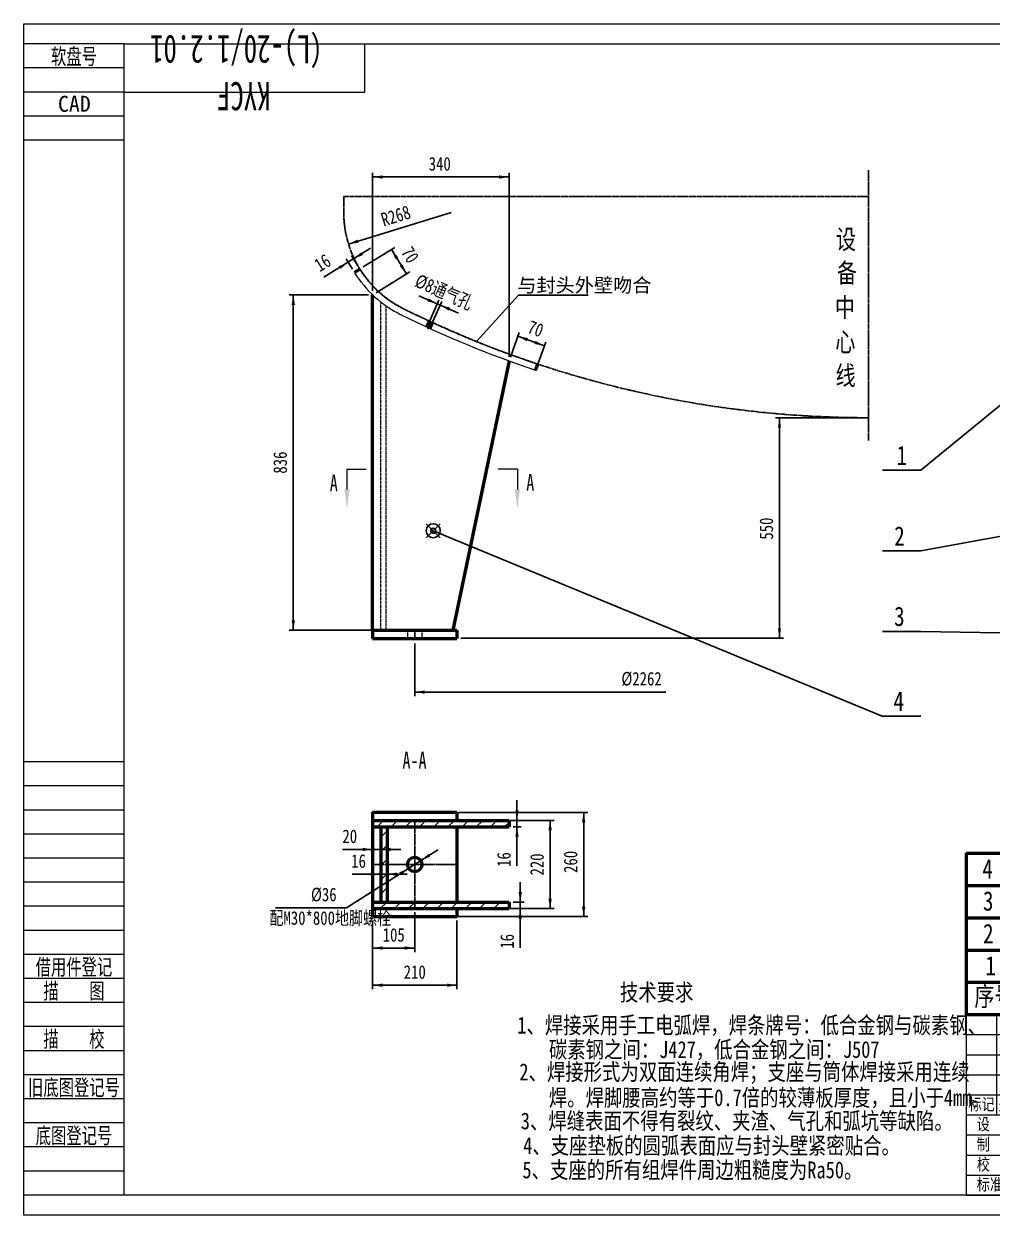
# Model space of a CAD drawing. Header units: millimetres. Extents: x 1505 to 130937, y -44938 to 37032.
# Drawn here: x 5898 to 8313, y -27388 to -24418 of the extents above; entities that cross this region are included whole.
import ezdxf

# ---------------------------------------------------------------- set-up
doc = ezdxf.new("R2010")
doc.units = ezdxf.units.MM
for name, pattern in [('ACAD_ISO02W100_1_1', [12, 1, -1, 1, -1, 1, -1, 1, -1, 1, -1, 1, -1]), ('ACISOTGB', [16, 11, -1, 1, -1, 1, -1]), ('AM_ISO08W050', [16, 13, -1, 1, -1]), ('AM_ISO08W050x2', [16, 13, -1, 1, -1])]:
    doc.linetypes.add(name, pattern=pattern)
for name, color, linetype, lineweight in [('4虚线层', 6, 'ACAD_ISO02W100_1_1', 18), ('6', 2, 'Continuous', 18), ('AM_0', 7, 'Continuous', 50), ('AM_1', 3, 'ACISOTGB', 25), ('AM_12', 7, 'Continuous', 50), ('AM_5', 3, 'Continuous', 25), ('AM_6', 2, 'Continuous', 15), ('AM_7', 4, 'AM_ISO08W050', 25), ('AM_8', 1, 'Continuous', 25), ('AM_PAREF', 4, 'Continuous', 25), ('CDRAFT0', 7, 'Continuous', 18), ('RAHM2', 1, 'Continuous', 18), ('RAHM3', 2, 'Continuous', 18), ('RAHM5', 7, 'Continuous', 18), ('TILE1', 5, 'Continuous', 18), ('图层2', 2, 'Continuous', 18)]:
    doc.layers.add(name, color=color, linetype=linetype, lineweight=lineweight)
doc.styles.add('ACANSTS', font='')
doc.styles.add('HZ', font='', dxfattribs={"width": 0.7})
doc.styles.add('PC_TEXTSTYLE', font='', dxfattribs={"width": 0.8})
doc.styles.get("Standard").update_dxf_attribs({"font": 'txt', "width": 0.8})
doc.styles.add('UserTxtStyle109', font='', dxfattribs={"width": 0.412451})
doc.styles.add('UserTxtStyle149', font='', dxfattribs={"width": 0.419863})
doc.styles.add('UserTxtStyle150', font='', dxfattribs={"width": 0.920882})
doc.styles.add('UserTxtStyle152', font='', dxfattribs={"width": 0.992604})
doc.styles.add('UserTxtStyle153', font='', dxfattribs={"width": 0.957936})
doc.styles.add('UserTxtStyle2', font='', dxfattribs={"width": 0.65})
doc.styles.add('UserTxtStyle35', font='', dxfattribs={"width": 0.780367})
doc.styles.add('UserTxtStyle41', font='', dxfattribs={"width": 0.580288})
doc.styles.add('UserTxtStyle48', font='', dxfattribs={"width": 0.630578})
doc.styles.add('UserTxtStyle61', font='', dxfattribs={"width": 0.58555})
doc.styles.add('UserTxtStyle66', font='', dxfattribs={"width": 0.410691})
doc.styles.add('UserTxtStyle74', font='', dxfattribs={"width": 0.560457})
doc.styles.get('ACANSTS').set_extended_font_data('宋体')
doc.styles.get('HZ').set_extended_font_data('宋体')
doc.styles.get('PC_TEXTSTYLE').set_extended_font_data('宋体')
doc.styles.get('UserTxtStyle109').set_extended_font_data('宋体')
doc.styles.get('UserTxtStyle149').set_extended_font_data('宋体')
doc.styles.get('UserTxtStyle150').set_extended_font_data('宋体')
doc.styles.get('UserTxtStyle152').set_extended_font_data('宋体')
doc.styles.get('UserTxtStyle153').set_extended_font_data('宋体')
doc.styles.get('UserTxtStyle2').set_extended_font_data('宋体')
doc.styles.get('UserTxtStyle35').set_extended_font_data('宋体')
doc.styles.get('UserTxtStyle41').set_extended_font_data('宋体')
doc.styles.get('UserTxtStyle48').set_extended_font_data('宋体')
doc.styles.get('UserTxtStyle61').set_extended_font_data('宋体')
doc.styles.get('UserTxtStyle66').set_extended_font_data('宋体')
doc.styles.get('UserTxtStyle74').set_extended_font_data('宋体')
doc.dimstyles.new('AM_GB$0', dxfattribs={"dimtxt": 3.371484, "dimasz": 2.5, "dimexe": 1, "dimexo": 1, "dimgap": 2.088633, "dimtad": 1, "dimdsep": 46, "dimtxsty": 'Standard', "dimblk": 'NONE', "dimcen": 0, "dimdle": 5, "dimclrd": 256, "dimclre": 256, "dimclrt": 2, "dimadec": 0, "dimazin": 2, "dimtfac": 0.707107, "dimtdec": 3, "dimtmove": 2, "dimatfit": 3, "dimfxl": 1, "dimfrac": 2, "dimtolj": 1, "dimlwd": 18, "dimarcsym": 0})
doc.dimstyles.new('AM_GB$3', dxfattribs={"dimtxt": 3.371484, "dimasz": 2.5, "dimexe": 1, "dimexo": 1, "dimgap": 2.088633, "dimtad": 1, "dimdsep": 46, "dimtxsty": 'Standard', "dimblk": 'NONE', "dimcen": 0, "dimdle": 5, "dimclrd": 256, "dimclre": 256, "dimclrt": 2, "dimadec": 0, "dimazin": 2, "dimtfac": 0.707107, "dimtdec": 3, "dimtmove": 2, "dimatfit": 0, "dimfxl": 1, "dimfrac": 2, "dimtolj": 1, "dimlwd": 18, "dimarcsym": 0})
doc.dimstyles.new('AM_GB$4', dxfattribs={"dimtxt": 3.371484, "dimasz": 2.5, "dimexe": 1, "dimexo": 1, "dimgap": 2.088633, "dimtad": 1, "dimdsep": 46, "dimtxsty": 'Standard', "dimblk": 'NONE', "dimcen": 0, "dimdle": 5, "dimclrd": 256, "dimclre": 256, "dimclrt": 2, "dimadec": 0, "dimazin": 2, "dimtfac": 0.707107, "dimtdec": 3, "dimtofl": 0, "dimtmove": 2, "dimatfit": 0, "dimfxl": 1, "dimfrac": 2, "dimtolj": 1, "dimlwd": 18, "dimarcsym": 0})

# ---------------------------------------------------------------- blocks, each defined once
blk = doc.blocks.new('*X890')
at = {"layer": 'AM_5'}
for points in [[(6570.2, -25093.6), (6574.4, -25118.6), (6566.1, -25118.6)], [(6570.2, -25929.9), (6574.4, -25904.9), (6566.1, -25904.9)]]:
    blk.add_hatch(color=256, dxfattribs=at).paths.add_polyline_path(points, flags=0)
for p, q in [((6758.1, -25093.6), (6560.2, -25093.6)), ((6570.2, -25093.6), (6570.2, -25929.9)), ((6778.1, -25929.9), (6560.2, -25929.9))]:
    blk.add_line(p, q, dxfattribs=at)
at = {"layer": 'AM_5', "color": 2, "insert": (6537.7, -25511.8), "char_height": 33.71, "width": 73.5, "attachment_point": 5, "rotation": 90, "line_spacing_factor": 1.37}
blk.add_mtext('836', dxfattribs=at)
blk = doc.blocks.new('_NONE')
blk = doc.blocks.new('*X891')
at = {"layer": 'AM_5'}
for points in [[(7782.4, -25399.9), (7786.6, -25424.9), (7778.3, -25424.9)], [(7782.4, -25949.9), (7786.6, -25924.9), (7778.3, -25924.9)]]:
    blk.add_hatch(color=256, dxfattribs=at).paths.add_polyline_path(points, flags=0)
for p, q in [((7994.1, -25399.9), (7772.4, -25399.9)), ((7782.4, -25399.9), (7782.4, -25949.9)), ((6988.1, -25949.9), (7792.4, -25949.9))]:
    blk.add_line(p, q, dxfattribs=at)
at = {"layer": 'AM_5', "color": 2, "insert": (7749.9, -25676.4), "char_height": 33.71, "width": 75, "attachment_point": 5, "rotation": 90, "line_spacing_factor": 1.37}
blk.add_mtext('550', dxfattribs=at)
blk = doc.blocks.new('*X892')
at = {"layer": 'CDRAFT0'}
for p, q in [((850, 2800), (850, 2920)), ((250, 2800), (850, 2800)), ((250, 50), (0, 50))]:
    blk.add_line(p, q, dxfattribs=at)
blk.add_lwpolyline([(250, 50), (250, 2920), (4150, 2920), (4150, 50), (250, 50)], dxfattribs=at)
at = {"layer": 'RAHM2'}
for p, q in [((250, 2860), (0, 2860)), ((250, 2740), (0, 2740)), ((250, 1130), (0, 1130)), ((250, 1010), (0, 1010)), ((250, 890), (0, 890)), ((250, 770), (0, 770)), ((250, 650), (0, 650)), ((250, 530), (0, 530)), ((250, 410), (0, 410)), ((250, 290), (0, 290)), ((250, 170), (0, 170)), ((250, 110), (0, 110))]:
    blk.add_line(p, q, dxfattribs=at)
at = {"layer": 'RAHM3'}
for p, q in [((250, 2920), (0, 2920)), ((250, 2800), (0, 2800)), ((250, 2680), (0, 2680)), ((250, 1070), (0, 1070)), ((250, 950), (0, 950)), ((250, 830), (0, 830)), ((250, 710), (0, 710)), ((250, 590), (0, 590)), ((250, 470), (0, 470)), ((250, 350), (0, 350)), ((250, 230), (0, 230))]:
    blk.add_line(p, q, dxfattribs=at)
at = {"layer": 'TILE1'}
blk.add_line((0, 0), (0, 2970), dxfattribs=at)
blk.add_lwpolyline([(0, 2970), (4200, 2970), (4200, 0), (0, 0)], dxfattribs=at)
at = {"layer": '6', "color": 1, "insert": (4006.8, 38.2), "char_height": 24.08, "width": 244.648, "attachment_point": 1, "line_spacing_factor": 1.37}
blk.add_mtext('设计图幅：A3', dxfattribs=at)
at = {"layer": 'RAHM2', "char_height": 40, "attachment_point": 8}
for s, insert, width, style in [('软盘号', (125, 2864.4), 172.433, 'HZ'), ('CAD', (126, 2750), 122.333, 'ACANSTS'), ('借用件登记', (125, 594), 293.533, 'HZ'), ('描    图', (125, 534.7), 231, 'HZ'), ('描    校', (125, 414.4), 233.8, 'HZ'), ('旧底图登记号', (125, 293.8), 345.567, 'HZ'), ('底图登记号', (125, 173.8), 292.833, 'HZ')]:
    blk.add_mtext(s, dxfattribs=dict(at, insert=insert, width=width, style=style))
at = {"layer": 'RAHM5', "insert": (548.4, 2857.3), "char_height": 70, "width": 133, "attachment_point": 5, "rotation": 180, "style": 'HZ'}
blk.add_mtext('KYCF（L)-20/1.2.01', dxfattribs=at)
blk = doc.blocks.new('*X893')
at = {"layer": 'CDRAFT0'}
for p, q in [((-1800, 0), (-1800, 450)), ((-1800, 450), (0, 450)), ((-1723.9, 200), (-1723.9, 450)), ((-1650, 0), (-1650, 450)), ((-1450, 200), (-1450, 450)), ((-1300, 200), (-1300, 450)), ((-1200, 0), (-1200, 450)), ((-600, 450), (-600, 0)), ((0, 450), (0, 0)), ((-597.2, 310), (0, 310)), ((-300, 130.8), (-300, 310)), ((-200, 180), (-200, 310)), ((-100, 180.3), (-100, 310)), ((-599.7, 260), (0, 260)), ((-1800, 200), (-1200, 200)), ((-1500, 0), (-1500, 200)), ((-1350, 0.2), (-1350, 200)), ((-1200, 180), (0, 180)), ((-600, 130), (0, 130)), ((-1800, 0), (0, 0))]:
    blk.add_line(p, q, dxfattribs=at)
at = {"layer": 'RAHM2'}
for p, q in [((-1800, 400), (-1200, 400)), ((-1800, 350), (-1200, 350)), ((-1800, 300), (-1200, 300)), ((-1800, 250), (-1200, 250)), ((-522.2, 180.3), (-522.2, 260)), ((-447.2, 180.3), (-447.2, 260)), ((-372.2, 180.3), (-372.2, 260)), ((-1800, 150), (-1200, 150)), ((-1800, 100), (-1200, 100)), ((-1800, 50), (-1200, 50))]:
    blk.add_line(p, q, dxfattribs=at)
for s, insert, char_height, width, attachment_point, style in [('图  纸  标  记', (-450, 285), 30, 349, 5, 'PC_TEXTSTYLE'), ('数 量', (-281.1, 264.2), 30, 123.6, 7, 'PC_TEXTSTYLE'), ('重 量', (-150, 285), 30, 123.8, 5, 'PC_TEXTSTYLE'), ('比 例', (-50, 285), 30, 116.2, 5, 'PC_TEXTSTYLE'), ('标记', (-1761.9, 225), 30, 97.8, 5, 'PC_TEXTSTYLE'), ('处数', (-1686.9, 225), 30, 97.2, 5, 'PC_TEXTSTYLE'), (' 更改文件号', (-1550, 225), 30, 278.4, 5, 'PC_TEXTSTYLE'), ('签  字', (-1375, 225), 30, 149.2, 5, 'PC_TEXTSTYLE'), ('日期', (-1250, 225), 30, 88.2, 5, 'PC_TEXTSTYLE'), ('3', (-250.6, 220), 40, 24.267, 5, 'UserTxtStyle2'), ('106', (-150, 220), 40, 80.167, 5, 'UserTxtStyle2'), ('设  计', (-1725, 175), 30, 148.6, 5, 'PC_TEXTSTYLE'), ('工  艺', (-1425, 175), 30, 147.8, 5, 'PC_TEXTSTYLE'), ('共         张', (-450, 155), 30, 328.8, 5, 'PC_TEXTSTYLE'), ('第         张', (-150, 155), 30, 328.6, 5, 'PC_TEXTSTYLE'), ('制  图', (-1725, 125), 30, 147, 5, 'PC_TEXTSTYLE'), ('审  核', (-1425, 125), 30, 147, 5, 'PC_TEXTSTYLE'), ('校  核', (-1725, 75), 30, 148.4, 5, 'PC_TEXTSTYLE'), ('批  准', (-1425, 75), 30, 149.4, 5, 'PC_TEXTSTYLE'), ('标准化', (-1725, 25), 30, 149.2, 5, 'PC_TEXTSTYLE'), ('日  期', (-1420.2, 24.2), 30, 139.4, 5, 'PC_TEXTSTYLE')]:
    blk.add_mtext(s, dxfattribs=dict(at, insert=insert, char_height=char_height, width=width, attachment_point=attachment_point, style=style))
at = {"layer": 'RAHM2', "color": 2, "insert": (-50, 220), "char_height": 10, "width": 33.267, "attachment_point": 5, "style": 'PC_TEXTSTYLE'}
blk.add_mtext('1:10', dxfattribs=at)
at = {"layer": 'RAHM5', "char_height": 70, "attachment_point": 5, "style": 'HZ'}
for s, insert, width in [('WKYCF（L)-20/1.2.01', (-296, 377.5), 982.45), ('支座', (-901.3, 315.2), 204.167), ('组件', (-896.6, 90.6), 204.575)]:
    blk.add_mtext(s, dxfattribs=dict(at, insert=insert, width=width))
blk = doc.blocks.new('*X894')
at = {"layer": 'AM_5'}
for points in [[(6720.6, -25004), (6744.1, -24994.4), (6739.7, -24987.3)], [(6707, -25012.4), (6688, -25029.1), (6683.6, -25022.1)]]:
    blk.add_hatch(color=256, dxfattribs=at).paths.add_polyline_path(points, flags=0)
for p, q in [((6763.1, -24977.6), (6646.6, -25049.9)), ((6717.5, -25029.3), (6701.7, -25003.9)), ((6731.1, -25020.9), (6715.3, -24995.5))]:
    blk.add_line(p, q, dxfattribs=at)
at = {"layer": 'AM_5', "color": 2, "insert": (6643.1, -25013.8), "char_height": 33.71, "width": 64.919, "attachment_point": 5, "rotation": 31.8061, "line_spacing_factor": 1.37}
blk.add_mtext('16', dxfattribs=at)
blk = doc.blocks.new('*X895')
at = {"layer": 'AM_5'}
for points in [[(6768.1, -26476.2), (6743.1, -26480.4), (6743.1, -26472)], [(6788.1, -26476.2), (6813.1, -26480.4), (6813.1, -26472)]]:
    blk.add_hatch(color=256, dxfattribs=at).paths.add_polyline_path(points, flags=0)
for p, q in [((6838.1, -26476.2), (6693, -26476.2)), ((6768.1, -26503.7), (6768.1, -26466.2)), ((6788.1, -26503.7), (6788.1, -26466.2))]:
    blk.add_line(p, q, dxfattribs=at)
at = {"layer": 'AM_5', "color": 2, "insert": (6711, -26443.7), "char_height": 33.71, "width": 70, "attachment_point": 5, "line_spacing_factor": 1.37}
blk.add_mtext('20', dxfattribs=at)
blk = doc.blocks.new('*X896')
at = {"layer": 'AM_5'}
for points in [[(7128, -26403.7), (7132.2, -26378.7), (7123.8, -26378.7)], [(7128, -26419.7), (7132.2, -26444.7), (7123.8, -26444.7)]]:
    blk.add_hatch(color=256, dxfattribs=at).paths.add_polyline_path(points, flags=0)
for p, q in [((7128, -26353.7), (7128, -26517.3)), ((7111.4, -26403.7), (7138, -26403.7)), ((7118.1, -26419.7), (7138, -26419.7))]:
    blk.add_line(p, q, dxfattribs=at)
at = {"layer": 'AM_5', "color": 2, "insert": (7095.5, -26501.3), "char_height": 33.71, "width": 40.5, "attachment_point": 5, "rotation": 90, "line_spacing_factor": 1.37}
blk.add_mtext('16', dxfattribs=at)
blk = doc.blocks.new('*X897')
at = {"layer": 'AM_5'}
for points in [[(6768.1, -26721.9), (6793.1, -26726.1), (6793.1, -26717.8)], [(6873.1, -26721.9), (6848.1, -26726.1), (6848.1, -26717.8)]]:
    blk.add_hatch(color=256, dxfattribs=at).paths.add_polyline_path(points, flags=0)
for p, q in [((6873.1, -26632.5), (6873.1, -26731.9)), ((6768.1, -26653.7), (6768.1, -26731.9)), ((6873.1, -26721.9), (6768.1, -26721.9))]:
    blk.add_line(p, q, dxfattribs=at)
at = {"layer": 'AM_5', "color": 2, "insert": (6820.6, -26689.4), "char_height": 33.71, "width": 69, "attachment_point": 5, "line_spacing_factor": 1.37}
blk.add_mtext('105', dxfattribs=at)
blk = doc.blocks.new('*X898')
at = {"layer": 'AM_5'}
for points in [[(6888.3, -26504), (6907.2, -26487.1), (6911.6, -26494.1)], [(6857.9, -26523.3), (6834.6, -26533.2), (6839, -26540.2)]]:
    blk.add_hatch(color=256, dxfattribs=at).paths.add_polyline_path(points, flags=0)
for q in [(6930.5, -26477.2), (6617.8, -26621.8)]:
    blk.add_line((6702.8, -26621.8), q, dxfattribs=at)
at = {"layer": 'AM_5', "color": 2, "insert": (6646.3, -26589.3), "char_height": 33.71, "width": 78, "attachment_point": 5, "line_spacing_factor": 1.37}
blk.add_mtext('%%C36', dxfattribs=at)
blk = doc.blocks.new('*X899')
at = {"layer": 'AM_5'}
for points in [[(7210.6, -26403.7), (7214.8, -26428.7), (7206.4, -26428.7)], [(7210.6, -26623.7), (7214.8, -26598.7), (7206.4, -26598.7)]]:
    blk.add_hatch(color=256, dxfattribs=at).paths.add_polyline_path(points, flags=0)
for p, q in [((7111.4, -26403.7), (7220.6, -26403.7)), ((7210.6, -26403.7), (7210.6, -26623.7)), ((7111.4, -26623.7), (7220.6, -26623.7))]:
    blk.add_line(p, q, dxfattribs=at)
at = {"layer": 'AM_5', "color": 2, "insert": (7178.1, -26513.7), "char_height": 33.71, "width": 100, "attachment_point": 5, "rotation": 90, "line_spacing_factor": 1.37}
blk.add_mtext('220', dxfattribs=at)
blk = doc.blocks.new('*X900')
at = {"layer": 'AM_5'}
for points in [[(7294.3, -26383.7), (7298.4, -26408.7), (7290.1, -26408.7)], [(7294.3, -26643.7), (7298.4, -26618.7), (7290.1, -26618.7)]]:
    blk.add_hatch(color=256, dxfattribs=at).paths.add_polyline_path(points, flags=0)
for p, q in [((6983.1, -26383.7), (7304.3, -26383.7)), ((7294.3, -26383.7), (7294.3, -26643.7)), ((6978.1, -26643.7), (7304.3, -26643.7))]:
    blk.add_line(p, q, dxfattribs=at)
at = {"layer": 'AM_5', "color": 2, "insert": (7261.8, -26507.2), "char_height": 33.71, "width": 75, "attachment_point": 5, "rotation": 90, "line_spacing_factor": 1.37}
blk.add_mtext('260', dxfattribs=at)
blk = doc.blocks.new('*X901')
at = {"layer": 'AM_5'}
for points in [[(6768.1, -26814.6), (6793.1, -26810.4), (6793.1, -26818.8)], [(6978.1, -26814.6), (6953.1, -26810.4), (6953.1, -26818.8)]]:
    blk.add_hatch(color=256, dxfattribs=at).paths.add_polyline_path(points, flags=0)
for p, q in [((6768.1, -26653.7), (6768.1, -26824.6)), ((6978.1, -26653.7), (6978.1, -26824.6)), ((6768.1, -26814.6), (6978.1, -26814.6))]:
    blk.add_line(p, q, dxfattribs=at)
at = {"layer": 'AM_5', "color": 2, "insert": (6873.1, -26782.1), "char_height": 33.71, "width": 69, "attachment_point": 5, "line_spacing_factor": 1.37}
blk.add_mtext('210', dxfattribs=at)
blk = doc.blocks.new('*X902')
at = {"layer": 'AM_8'}
for p, q in [((6779, -26419.7), (6795, -26403.7)), ((6814.4, -26419.7), (6830.4, -26403.7)), ((6849.7, -26419.7), (6865.7, -26403.7)), ((6885.1, -26419.7), (6901.1, -26403.7)), ((6920.4, -26419.7), (6936.4, -26403.7)), ((6955.8, -26419.7), (6971.8, -26403.7)), ((6991.1, -26419.7), (7007.1, -26403.7)), ((7026.5, -26419.7), (7042.5, -26403.7)), ((7061.8, -26419.7), (7077.8, -26403.7)), ((7097.2, -26419.7), (7108.1, -26408.8))]:
    blk.add_line(p, q, dxfattribs=at)
blk = doc.blocks.new('*X903')
at = {"layer": 'AM_8'}
for p, q in [((6787.1, -26623.7), (6803.1, -26607.7)), ((6822.5, -26623.7), (6838.5, -26607.7)), ((6857.8, -26623.7), (6873.8, -26607.7)), ((6893.2, -26623.7), (6909.2, -26607.7)), ((6928.6, -26623.7), (6944.6, -26607.7)), ((6963.9, -26623.7), (6979.9, -26607.7)), ((6999.3, -26623.7), (7015.3, -26607.7)), ((7034.6, -26623.7), (7050.6, -26607.7)), ((7070, -26623.7), (7086, -26607.7)), ((7105.3, -26623.7), (7108.1, -26620.9))]:
    blk.add_line(p, q, dxfattribs=at)
blk = doc.blocks.new('*X904')
at = {"layer": 'AM_8'}
for p, q in [((6788.1, -26445.9), (6804.1, -26429.9)), ((6788.1, -26481.3), (6804.1, -26465.3)), ((6788.1, -26516.6), (6804.1, -26500.6)), ((6788.1, -26552), (6804.1, -26536)), ((6788.1, -26587.3), (6804.1, -26571.3)), ((6803.1, -26607.7), (6804.1, -26606.7))]:
    blk.add_line(p, q, dxfattribs=at)
blk = doc.blocks.new('*X905')
at = {"layer": 'AM_5'}
blk.add_hatch(color=256, dxfattribs=at).paths.add_polyline_path([(6708, -24967), (6730.6, -24955.7), (6733.1, -24963.6)], flags=0)
blk.add_line((6708, -24967), (6964.1, -24888.1), dxfattribs=at)
at = {"layer": 'AM_5', "color": 2, "insert": (6825.7, -24896.7), "char_height": 33.71, "width": 118.63, "attachment_point": 5, "rotation": 17.1215, "line_spacing_factor": 1.37}
blk.add_mtext('R268', dxfattribs=at)
blk = doc.blocks.new('*X906')
at = {"layer": 'AM_5'}
for points in [[(6814.9, -24980.7), (6831.6, -24999.7), (6824.5, -25004.1)], [(6852.5, -25041.3), (6842.8, -25017.9), (6835.8, -25022.3)]]:
    blk.add_hatch(color=256, dxfattribs=at).paths.add_polyline_path(points, flags=0)
for p, q in [((6744.8, -25024.1), (6823.4, -24975.4)), ((6814.9, -24980.7), (6852.5, -25041.3)), ((6776.6, -25088.4), (6861, -25036))]:
    blk.add_line(p, q, dxfattribs=at)
at = {"layer": 'AM_5', "color": 2, "insert": (6861.3, -24993.9), "char_height": 33.71, "width": 70, "attachment_point": 5, "rotation": 301.8061, "line_spacing_factor": 1.37}
blk.add_mtext('70', dxfattribs=at)
blk = doc.blocks.new('*X907')
at = {"layer": 'AM_5'}
for points in [[(7130.4, -25196.8), (7155.3, -25201.5), (7152.5, -25209.3)], [(7196.2, -25220.7), (7174.1, -25208.3), (7171.3, -25216.1)]]:
    blk.add_hatch(color=256, dxfattribs=at).paths.add_polyline_path(points, flags=0)
for p, q in [((7111.5, -25248.8), (7133.8, -25187.4)), ((7130.4, -25196.8), (7196.2, -25220.7)), ((7177.3, -25272.7), (7199.6, -25211.3))]:
    blk.add_line(p, q, dxfattribs=at)
at = {"layer": 'AM_5', "color": 2, "insert": (7174.4, -25178.2), "char_height": 33.71, "width": 62.305, "attachment_point": 5, "rotation": 340.0339, "line_spacing_factor": 1.37}
blk.add_mtext('70', dxfattribs=at)
blk = doc.blocks.new('*X908')
at = {"layer": 'AM_5'}
for points in [[(6768.1, -24799.8), (6793.1, -24795.6), (6793.1, -24804)], [(7108.1, -24799.8), (7083.1, -24795.6), (7083.1, -24804)]]:
    blk.add_hatch(color=256, dxfattribs=at).paths.add_polyline_path(points, flags=0)
for p, q in [((6768.1, -25083.6), (6768.1, -24789.8)), ((7108.1, -25248.2), (7108.1, -24789.8)), ((6768.1, -24799.8), (7108.1, -24799.8))]:
    blk.add_line(p, q, dxfattribs=at)
at = {"layer": 'AM_5', "color": 2, "insert": (6935.4, -24767.3), "char_height": 33.71, "width": 75, "attachment_point": 5, "line_spacing_factor": 1.37}
blk.add_mtext('340', dxfattribs=at)
blk = doc.blocks.new('*X915')
at = {"layer": 'AM_5'}
blk.add_hatch(color=256, dxfattribs=at).paths.add_polyline_path([(6873.1, -26083.8), (6898.1, -26079.7), (6898.1, -26088)], flags=0)
for p, q in [((6873.1, -25962.7), (6873.1, -26093.8)), ((6873.1, -26083.8), (7499.1, -26083.8))]:
    blk.add_line(p, q, dxfattribs=at)
at = {"layer": 'AM_5', "color": 2, "insert": (7438.6, -26051.3), "char_height": 33.71, "width": 178, "attachment_point": 5, "line_spacing_factor": 1.37}
blk.add_mtext('%%C2262', dxfattribs=at)
blk = doc.blocks.new('*X916')
at = {"layer": 'AM_5'}
for points in [[(6788.1, -26537.9), (6763.1, -26542.1), (6763.1, -26533.8)], [(6804.1, -26537.9), (6829.1, -26542.1), (6829.1, -26533.8)]]:
    blk.add_hatch(color=256, dxfattribs=at).paths.add_polyline_path(points, flags=0)
for p, q in [((6854.1, -26537.9), (6717, -26537.9)), ((6788.1, -26523.7), (6788.1, -26547.9)), ((6804.1, -26523.7), (6804.1, -26547.9))]:
    blk.add_line(p, q, dxfattribs=at)
at = {"layer": 'AM_5', "color": 2, "insert": (6733, -26505.4), "char_height": 33.71, "width": 40.5, "attachment_point": 5, "line_spacing_factor": 1.37}
blk.add_mtext('16', dxfattribs=at)
blk = doc.blocks.new('*X917')
at = {"layer": 'AM_5'}
for points in [[(6928.9, -25115.9), (6907.6, -25102.1), (6904.3, -25109.7)], [(6936.2, -25119.1), (6960.8, -25125.2), (6957.5, -25132.9)]]:
    blk.add_hatch(color=256, dxfattribs=at).paths.add_polyline_path(points, flags=0)
for p, q in [((6883.1, -25095.9), (6982.1, -25139)), ((6907, -25166.1), (6932.9, -25106.7)), ((6914.3, -25169.3), (6940.2, -25109.9))]:
    blk.add_line(p, q, dxfattribs=at)
at = {"layer": 'AM_5', "color": 2, "insert": (6945.5, -25087.7), "char_height": 33.71, "width": 252.028, "attachment_point": 5, "rotation": 336.4623, "line_spacing_factor": 1.37}
blk.add_mtext('%%C8通气孔', dxfattribs=at)
blk = doc.blocks.new('*X921')
at = {"layer": 'AM_PAREF'}
for p, q in [((6901.7, -25699.1), (6936.7, -25664.1)), ((6901.7, -25664.1), (6936.7, -25699.1))]:
    blk.add_line(p, q, dxfattribs=at)
blk.add_circle((6919.2, -25681.6), 17.5, dxfattribs=at)
blk = doc.blocks.new('*X935')
at = {"layer": 'AM_0', "color": 7}
blk.add_line((8248.3, -26485.4), (10048.3, -26485.4), dxfattribs=at)
at = {"layer": 'AM_0', "color": 1}
for p, q in [((8368.3, -26485.4), (8368.3, -26565.9)), ((8668.3, -26485.4), (8668.3, -26565.9)), ((9168.3, -26485.4), (9168.3, -26565.9)), ((9268.3, -26485.4), (9268.3, -26565.9)), ((9618.3, -26485.4), (9618.3, -26565.9)), ((9718.3, -26485.4), (9718.3, -26565.9)), ((9818.3, -26485.4), (9818.3, -26565.9)), ((8248.3, -26565.9), (10048.3, -26565.9)), ((8368.3, -26565.9), (8368.3, -26646.4)), ((8668.3, -26565.9), (8668.3, -26646.4)), ((9168.3, -26565.9), (9168.3, -26646.4)), ((9268.3, -26565.9), (9268.3, -26646.4)), ((9618.3, -26565.9), (9618.3, -26646.4)), ((9718.3, -26565.9), (9718.3, -26646.4)), ((9818.3, -26565.9), (9818.3, -26646.4)), ((8248.3, -26646.4), (10048.3, -26646.4)), ((8368.3, -26646.4), (8368.3, -26726.9)), ((8668.3, -26646.4), (8668.3, -26726.9)), ((9168.3, -26646.4), (9168.3, -26726.9)), ((9268.3, -26646.4), (9268.3, -26726.9)), ((9618.3, -26646.4), (9618.3, -26726.9)), ((9718.3, -26646.4), (9718.3, -26726.9)), ((9818.3, -26646.4), (9818.3, -26726.9)), ((8248.3, -26726.9), (10048.3, -26726.9)), ((8368.3, -26726.9), (8368.3, -26807.4)), ((8668.3, -26726.9), (8668.3, -26807.4)), ((9168.3, -26726.9), (9168.3, -26807.4)), ((9268.3, -26726.9), (9268.3, -26807.4)), ((9618.3, -26726.9), (9618.3, -26807.4)), ((9718.3, -26726.9), (9718.3, -26807.4)), ((9818.3, -26726.9), (9818.3, -26807.4)), ((8248.3, -26807.4), (10048.3, -26807.4)), ((8368.3, -26807.4), (8368.3, -26887.9)), ((8668.3, -26807.4), (8668.3, -26887.9)), ((9168.3, -26807.4), (9168.3, -26887.9)), ((9268.3, -26807.4), (9268.3, -26887.9)), ((9618.3, -26807.4), (9618.3, -26887.9)), ((9718.3, -26807.4), (9718.3, -26887.9)), ((9818.3, -26807.4), (9818.3, -26887.9))]:
    blk.add_line(p, q, dxfattribs=at)
at = {"layer": 'AM_0', "color": 7}
blk.add_lwpolyline([(8248.3, -26485.4), (8248.3, -26887.9), (10048.3, -26887.9), (10048.3, -26485.4)], dxfattribs=at)
at = {"layer": 'AM_0', "color": 2, "line_spacing_factor": 1.37}
for s, insert, char_height, width, attachment_point in [('筋板δ16', (8671.3, -26496.9), 48.16, 311.487, 1), ('Q235-B', (9269.8, -26552.5), 48.16, 248.571, 7), ('4', (8288.3, -26548.9), 48.2, 32.143, 7), ('2', (9200, -26549), 48.2, 30, 7), ('3', (8289.8, -26629.4), 48.2, 30, 7), ('底板δ20', (8672, -26577.8), 48.16, 327.963, 1), ('Q235-B', (9269.8, -26633), 48.16, 248.571, 7), ('1', (9205.8, -26629.4), 48.2, 20, 7), ('2', (8290, -26710), 48.2, 30, 7), ('筋板δ16', (8671.3, -26657.9), 48.16, 311.487, 1), ('1', (9205.8, -26709.9), 48.2, 20, 7), ('Q235-B', (9269.8, -26713.5), 48.16, 248.571, 7), ('1', (8295.8, -26790.4), 48.2, 20, 7), ('垫板δ16', (8670.6, -26738.8), 48.16, 310.154, 1), ('1', (9205.8, -26790.4), 48.2, 20, 7), ('Q345R', (9269.8, -26794), 48.16, 192.857, 7), ('序号', (8268.4, -26818.4), 48.16, 148, 1), ('代  号', (8450.2, -26818.9), 48.16, 306.286, 1), ('名   称', (8826.9, -26818), 48.16, 405.143, 1), ('数量', (9179.8, -26818), 48.16, 152.667, 1), ('材   料', (9344.3, -26818.4), 48.16, 461.905, 1), ('单重', (9629.6, -26818), 48.16, 152, 1), ('总重', (9725.6, -26818), 48.16, 146.667, 1), ('备  注', (9866.6, -26818.4), 48.16, 319.619, 1)]:
    blk.add_mtext(s, dxfattribs=dict(at, insert=insert, char_height=char_height, width=width, attachment_point=attachment_point))
at = {"layer": 'AM_0', "color": 2, "attachment_point": 7, "line_spacing_factor": 1.37}
for s, insert, char_height, width, style in [('WKYCF（L)-20/1.2.01-04', (8374.3, -26563.9), 48.164, 423.299, 'UserTxtStyle66'), ('25.80', (9623.7, -26549), 48.16, 121.239, 'UserTxtStyle41'), ('53.60', (9723, -26548.9), 48.16, 122.338, 'UserTxtStyle61'), ('WKYCF（L)-20/1.2.01-03', (8374.2, -26644.4), 48.164, 424.009, 'UserTxtStyle109'), ('8.60', (9621.5, -26629.4), 48.16, 125.463, 'UserTxtStyle35'), ('8.60', (9721.5, -26629.4), 48.16, 125.463, 'UserTxtStyle35'), ('260*210', (9821.4, -26629.5), 48.16, 297.644, 'UserTxtStyle153'), ('WKYCF（L)-20/1.2.01-02', (8374.3, -26724.9), 48.164, 423.431, 'UserTxtStyle109'), ('19.30', (9622.6, -26709.9), 48.16, 124.822, 'UserTxtStyle48'), ('19.30', (9722.6, -26709.9), 48.16, 124.822, 'UserTxtStyle48'), ('188*819', (9819.9, -26709.9), 48.16, 295.122, 'UserTxtStyle152'), ('WKYCF（L)-20/1.2.01-01', (8374.2, -26805.4), 48.164, 421.507, 'UserTxtStyle149'), ('24.60', (9623.9, -26790.5), 48.16, 117.095, 'UserTxtStyle74'), ('24.60', (9723.9, -26790.5), 48.16, 117.095, 'UserTxtStyle74'), ('530*370', (9820.4, -26790.4), 48.16, 296.222, 'UserTxtStyle150')]:
    blk.add_mtext(s, dxfattribs=dict(at, insert=insert, char_height=char_height, width=width, style=style))
blk = doc.blocks.new('*X936')
at = {"layer": 'AM_5', "color": 3}
for p, q in [((6925, -25683.9), (6951.6, -25694.9)), ((8038.6, -26143.9), (6951.6, -25694.9)), ((8038.6, -26143.9), (8134.5, -26143.9))]:
    blk.add_line(p, q, dxfattribs=at)
blk.add_circle((6919.2, -25681.6), 6.25, dxfattribs=at)
at = {"layer": 'AM_5', "color": 2, "insert": (8066.6, -26130.7), "char_height": 48.2, "width": 32.143, "attachment_point": 7, "line_spacing_factor": 1.37}
blk.add_mtext('4', dxfattribs=at)
blk = doc.blocks.new('*X937')
at = {"layer": 'AM_5', "color": 3}
for p, q in [((8134.8, -25933), (8039, -25933)), ((8134.8, -25933), (8646.8, -25941.2)), ((8675.5, -25941.6), (8646.8, -25941.2))]:
    blk.add_line(p, q, dxfattribs=at)
blk.add_circle((8681.8, -25941.7), 6.25, dxfattribs=at)
at = {"layer": 'AM_5', "color": 2, "insert": (8068.3, -25919.9), "char_height": 48.2, "width": 30, "attachment_point": 7, "line_spacing_factor": 1.37}
blk.add_mtext('3', dxfattribs=at)
blk = doc.blocks.new('*X938')
at = {"layer": 'AM_5', "color": 3}
for p, q in [((8708, -25626.6), (8679.7, -25631.8)), ((8134.8, -25732), (8679.7, -25631.8)), ((8134.8, -25732), (8039, -25732))]:
    blk.add_line(p, q, dxfattribs=at)
blk.add_circle((8714.2, -25625.5), 6.25, dxfattribs=at)
at = {"layer": 'AM_5', "color": 2, "insert": (8068.5, -25718.9), "char_height": 48.2, "width": 30, "attachment_point": 7, "line_spacing_factor": 1.37}
blk.add_mtext('2', dxfattribs=at)
blk = doc.blocks.new('*X939')
at = {"layer": 'AM_5', "color": 3}
for p, q in [((8134.8, -25531), (8560.2, -25181.6)), ((8582.4, -25163.3), (8560.2, -25181.6)), ((8134.8, -25531), (8039, -25531))]:
    blk.add_line(p, q, dxfattribs=at)
blk.add_circle((8587.2, -25159.3), 6.25, dxfattribs=at)
at = {"layer": 'AM_5', "color": 2, "insert": (8074.4, -25517.9), "char_height": 48.2, "width": 20, "attachment_point": 7, "line_spacing_factor": 1.37}
blk.add_mtext('1', dxfattribs=at)
blk = doc.blocks.new('*X981')
at = {"layer": 'AM_5'}
for points in [[(7136.1, -26607.7), (7131.9, -26582.7), (7140.2, -26582.7)], [(7136.1, -26623.7), (7131.9, -26648.7), (7140.2, -26648.7)]]:
    blk.add_hatch(color=256, dxfattribs=at).paths.add_polyline_path(points, flags=0)
for p, q in [((7136.1, -26721.3), (7136.1, -26557.7)), ((7118.1, -26607.7), (7146.1, -26607.7)), ((7118.1, -26623.7), (7146.1, -26623.7))]:
    blk.add_line(p, q, dxfattribs=at)
at = {"layer": 'AM_5', "color": 2, "insert": (7103.6, -26705.3), "char_height": 33.71, "width": 40.5, "attachment_point": 5, "rotation": 90, "line_spacing_factor": 1.37}
blk.add_mtext('16', dxfattribs=at)

msp = doc.modelspace()

# ---------------------------------------------------------------- hatches: boundary and pattern name
at = {"layer": '图层2'}
for points in [[(6710.64037, -25578.50025), (6704.05775, -25628.50025), (6704.05775, -25628.50025), (6697.47512, -25578.50025)], [(7122.38271, -25578.50025), (7128.96533, -25628.50025), (7128.96533, -25628.50025), (7135.54796, -25578.50025)]]:
    msp.add_hatch(color=256, dxfattribs=at).paths.add_polyline_path(points, flags=0)

# ---------------------------------------------------------------- linework, layer by layer
at = {"layer": '4虚线层', "linetype": 'ACAD_ISO02W100_1_1', "lineweight": 18}
for p, q in [((6788.10665, -25929.92043), (6788.10665, -25110.99755)), ((6802.10665, -25929.92043), (6802.10665, -25121.37124)), ((6855.10665, -25929.92043), (6855.10665, -25949.92043)), ((6891.10665, -25929.92043), (6891.10665, -25949.92043))]:
    msp.add_line(p, q, dxfattribs=at)
at = {"layer": 'AM_0'}
for p, q in [((6736.35045, -25029.35585), (6722.75306, -25037.78859)), ((6768.10665, -25929.92043), (6768.10665, -25093.63116)), ((6903.00303, -25175.30112), (6909.39267, -25160.63237)), ((6903.00303, -25175.30112), (6909.39267, -25160.63237)), ((6910.3374, -25178.49595), (6916.72705, -25163.82719)), ((6910.3374, -25178.49595), (6916.72705, -25163.82719)), ((7108.10665, -25258.20508), (6968.10665, -25929.92043)), ((7174.21818, -25281.2298), (7179.68355, -25266.18609)), ((6768.10665, -25929.92043), (6768.10665, -25949.92043)), ((6768.10665, -25929.92043), (6978.10665, -25929.92043)), ((6768.10665, -25949.92043), (6978.10665, -25949.92043)), ((6978.10665, -25929.92043), (6978.10665, -25949.92043)), ((6768.10665, -26383.66123), (6768.10665, -26643.66123)), ((6768.10665, -26383.66123), (6978.10665, -26383.66123)), ((6978.10665, -26383.66123), (6978.10665, -26403.66123)), ((6768.10665, -26403.66123), (7108.10665, -26403.66123)), ((6768.10665, -26419.66123), (7108.10665, -26419.66123)), ((6788.10665, -26419.66123), (6788.10665, -26607.66123)), ((6804.10665, -26419.66123), (6804.10665, -26607.66123)), ((6978.10665, -26419.66123), (6978.10665, -26607.66123)), ((7108.10665, -26403.66123), (7108.10665, -26419.66123)), ((6768.10665, -26607.66123), (7108.10665, -26607.66123)), ((7108.10665, -26607.66123), (7108.10665, -26623.66123)), ((6768.10665, -26623.66123), (7108.10665, -26623.66123)), ((6978.10665, -26623.66123), (6978.10665, -26643.66123)), ((6768.10665, -26643.66123), (6978.10665, -26643.66123))]:
    msp.add_line(p, q, dxfattribs=at)
msp.add_circle((6873.10665, -26513.66123), 18, dxfattribs=at)
at = {"layer": 'AM_1', "linetype": 'ACISOTGB', "lineweight": 25}
for p, q in [((6696.10665, -24888.10744), (6696.10665, -24848.10744)), ((6696.10665, -24848.10744), (8004.10665, -24848.10744))]:
    msp.add_line(p, q, dxfattribs=at)
for centre, radius, start, end in [((6964.10665, -24888.10744), 268, 180, 243.61220004), ((6964.10665, -24888.10744), 268, 211.80610002, 243.61220004), ((8004.10665, -22791.92043), 2608, 243.61220004, 270), ((8004.10665, -22791.92043), 2608, 243.61220004, 251.56259278)]:
    msp.add_arc(centre, radius, start, end, dxfattribs=at)
at = {"layer": 'AM_5', "color": 3}
for q in [(7026.73304, -25209.85443), (7305.13301, -25094.1444)]:
    msp.add_line((7131.80581, -25094.1444), q, dxfattribs=at)
at = {"layer": 'AM_5'}
msp.add_line((6694.39164, -26621.79647), (6525.764, -26621.79647), dxfattribs=at)
at = {"layer": 'AM_7', "linetype": 'AM_ISO08W050', "lineweight": 25}
for p, q in [((8004.10665, -24782.42288), (8004.10665, -25456.69895)), ((6873.10665, -25927.12643), (6873.10665, -25952.71443)), ((6873.10665, -26404.86723), (6873.10665, -26622.45523)), ((6765.31265, -26513.66123), (6980.90065, -26513.66123))]:
    msp.add_line(p, q, dxfattribs=at)
at = {"layer": 'AM_7', "linetype": 'AM_ISO08W050x2', "lineweight": 25}
msp.add_line((6905.55442, -25179.46007), (6914.17565, -25159.66825), dxfattribs=at)
msp.add_line((6905.55442, -25179.46007), (6914.17565, -25159.66825), dxfattribs=at)
at = {"layer": 'CDRAFT0'}
for centre, radius, start, end in [((6964.10665, -24888.10744), 268, 211.80610002, 243.61220004), ((6964.10665, -24888.10744), 284, 211.80610002, 243.61220004), ((8004.10665, -22791.92043), 2624, 243.61220004, 251.56259278), ((8004.10665, -22791.92043), 2608, 243.61220004, 251.56259278)]:
    msp.add_arc(centre, radius, start, end, dxfattribs=at)
at = {"layer": '图层2'}
for p, q in [((6704.05775, -25528.50025), (6704.05775, -25578.50025)), ((6704.05775, -25528.50025), (6752.33453, -25528.50025)), ((7128.96533, -25528.50025), (7080.68855, -25528.50025)), ((7128.96533, -25528.50025), (7128.96533, -25578.50025))]:
    msp.add_line(p, q, dxfattribs=at)

# ---------------------------------------------------------------- block references
at = {"layer": 'AM_0', "linetype": 'Continuous', "lineweight": 18}
for name, p in [('*X892', (5898.34307, -27387.94941)), ('*X893', (10048.34307, -27337.94941))]:
    msp.add_blockref(name, p, dxfattribs=at)
at = {"layer": 'AM_0'}
msp.add_blockref('*X935', (0, 0), dxfattribs=at)
at = {"layer": 'AM_12'}
msp.add_blockref('*X921', (0, 0), dxfattribs=at)
at = {"layer": 'AM_5'}
for name in ['*X939', '*X938', '*X936', '*X937']:
    msp.add_blockref(name, (0, 0), dxfattribs=at)
at = {"layer": 'AM_8'}
for name in ['*X902', '*X904', '*X903']:
    msp.add_blockref(name, (0, 0), dxfattribs=at)

# ---------------------------------------------------------------- texts
at = {"layer": 'AM_5', "color": 2, "insert": (7128.88914, -25052.1444), "char_height": 35, "width": 686.7777778, "attachment_point": 1, "style": 'ACANSTS'}
msp.add_mtext('与封头外壁吻合', dxfattribs=at)
at = {"layer": 'AM_6', "linetype": 'Continuous', "lineweight": 50, "attachment_point": 1, "line_spacing_factor": 1.37}
for s, insert, char_height, width in [('设  ', (7923.22954, -24931.10783), 48.164062, 117.1428571), ('备  ', (7925.56287, -25014.87458), 48.164062, 120.4761905), ('中  ', (7920.22954, -25100.72508), 48.164062, 117.1428571), ('心  ', (7921.56287, -25186.99233), 48.164062, 117.1428571), ('线', (7922.22954, -25270.34233), 48.16406, 85.3333333)]:
    msp.add_mtext(s, dxfattribs=dict(at, insert=insert, char_height=char_height, width=width))
at = {"layer": 'AM_6', "insert": (6510.63312, -26630.28885), "char_height": 33.7148438, "width": 553.3333333, "attachment_point": 1, "line_spacing_factor": 1.37}
msp.add_mtext('配M30*800地脚螺栓', dxfattribs=at)
at = {"layer": '图层2', "char_height": 42}
for s, insert, width, attachment_point, style in [('A', (6661.23151, -25583.758), 29.645, 7, 'HZ'), ('A', (7161.13562, -25561.12965), 60.6816, 5, 'HZ'), ('A-A', (6842.43418, -26274.74174), 92.365, 7, 'HZ'), ('技术要求', (7384.61017, -26858.09954), 280.28, 7, 'PC_TEXTSTYLE'), ('1、焊接采用手工电弧焊，焊条牌号：低合金钢与碳素钢、', (7128.7287, -26941.33984), 1773.52, 7, 'PC_TEXTSTYLE'), ('   碳素钢之间：J427，低合金钢之间：J507', (7138.8926, -27002.08625), 1393.56, 7, 'PC_TEXTSTYLE'), ('2、焊接形式为双面连续角焊；支座与筒体焊接采用连续', (7133.88131, -27060.85558), 1748.88, 7, 'PC_TEXTSTYLE'), ('   焊。焊脚腰高约等于0.7倍的较薄板厚度，且小于4mm。', (7138.72145, -27122.04885), 1781.92, 7, 'PC_TEXTSTYLE'), ('3、焊缝表面不得有裂纹、夹渣、气孔和弧坑等缺陷。', (7137.41842, -27179.02826), 1634.36, 7, 'PC_TEXTSTYLE'), ('4、支座垫板的圆弧表面应与封头壁紧密贴合。', (7143.28899, -27240.47467), 1421, 7, 'PC_TEXTSTYLE'), ('5、支座的所有组焊件周边粗糙度为Ra50。', (7141.55738, -27300.94177), 1275.96, 7, 'PC_TEXTSTYLE')]:
    msp.add_mtext(s, dxfattribs=dict(at, insert=insert, width=width, attachment_point=attachment_point, style=style))

# ---------------------------------------------------------------- dimensions: what is measured, and where the dimension line sits
at = {"layer": 'AM_5'}
for base, p1, p2, picture, middle in [((7108.10665, -24799.78412), (6768.10665, -25093.63116), (7108.10665, -25258.20508), '*X908', (6935.40394, -24799.78412)), ((6768.10665, -26721.92253), (6873.10665, -26622.45523), (6768.10665, -26643.66123), '*X897', (6820.60665, -26721.92253)), ((6978.10665, -26814.59863), (6768.10665, -26643.66123), (6978.10665, -26643.66123), '*X901', (6873.10665, -26814.59863))]:
    dim = msp.add_linear_dim(base=base, p1=p1, p2=p2, dimstyle='AM_GB$0', override={"dimscale": 10, "dimsah": 1, "dimtfill": 1, "dimtzin": 8}, dxfattribs=at)
    dim.commit()
    dim.dimension.update_dxf_attribs({"geometry": picture, "text_midpoint": middle, "dimtype": 160})
dim = msp.add_radius_dim(center=(6964.10665, -24888.10744), mpoint=(6707.98372, -24967.00641), dimstyle='AM_GB$4', override={"dimscale": 10, "dimpost": '%\\\\A3;R<>', "dimsah": 1, "dimtfill": 1, "dimtzin": 8}, dxfattribs=at)
dim.commit()
dim.dimension.update_dxf_attribs({"geometry": '*X905', "text_midpoint": (6835.28572, -24927.79088)})
for base, p1, p2, angle, picture, middle in [((6707.01924, -25012.41857), (6736.35045, -25029.35585), (6722.75306, -25037.78859), 211.80610002, '*X894', (6660.27823, -25041.40612)), ((6570.22013, -25929.92043), (6768.10665, -25093.63116), (6788.10665, -25929.92043), 90, '*X890', (6570.22013, -25511.7758)), ((7196.19671, -25220.7328), (7108.10665, -25258.20508), (7173.8993, -25282.10752), 340.0339417, '*X907', (7163.30038, -25208.78158)), ((7782.42074, -25949.92043), (8004.10665, -25399.92043), (6978.10665, -25949.92043), 90, '*X891', (7782.42074, -25676.43989)), ((7128.00382, -26419.66123), (7101.38052, -26403.66123), (7108.10665, -26419.66123), 90, '*X896', (7128.00382, -26501.27934)), ((7294.28217, -26643.66123), (6973.10665, -26383.66123), (6968.10665, -26643.66123), 90, '*X900', (7294.28217, -26507.1767)), ((6788.10665, -26537.94578), (6804.10665, -26513.66123), (6788.10665, -26513.66123), 0, '*X916', (6733.10665, -26537.94578)), ((7136.06097, -26607.66123), (7108.10665, -26623.66123), (7108.10665, -26607.66123), 90, '*X981', (7136.06097, -26705.27934))]:
    dim = msp.add_linear_dim(base=base, p1=p1, p2=p2, angle=angle, dimstyle='AM_GB$0', override={"dimscale": 10, "dimsah": 1, "dimtfill": 1, "dimtzin": 8}, dxfattribs=at)
    dim.commit()
    dim.dimension.update_dxf_attribs({"geometry": picture, "text_midpoint": middle, "dimtype": 160})
for base, p1, p2, angle, text, picture, middle in [((6852.46932, -25041.31166), (6736.35045, -25029.35585), (6768.10665, -25093.63116), 121.80610002, '70', '*X906', (6833.66417, -25010.98928)), ((6936.22915, -25119.05609), (6903.00303, -25175.30112), (6910.3374, -25178.49595), 336.46227094, '%%C8通气孔', '*X917', (6932.56196, -25117.45867)), ((8004.10665, -26083.84162), (6873.10665, -25952.71443), (8004.10665, -25456.69895), 0, '%%C2262', '*X915', (7438.60665, -26083.84162)), ((7210.58824, -26623.66123), (7101.38052, -26403.66123), (7101.38052, -26623.66123), 90, '220', '*X899', (7210.58824, -26513.66123))]:
    dim = msp.add_linear_dim(base=base, p1=p1, p2=p2, angle=angle, text=text, dimstyle='AM_GB$0', override={"dimscale": 10, "dimsah": 1, "dimtfill": 1}, dxfattribs=at)
    dim.commit()
    dim.dimension.update_dxf_attribs({"geometry": picture, "text_midpoint": middle, "dimtype": 160})
dim = msp.add_linear_dim(base=(6768.10665, -26476.1946), p1=(6788.10665, -26513.66123), p2=(6768.10665, -26513.66123), text='20', dimstyle='AM_GB$0', override={"dimscale": 10, "dimsah": 1, "dimtfill": 1}, dxfattribs=at)
dim.commit()
dim.dimension.update_dxf_attribs({"geometry": '*X895', "text_midpoint": (6711.10665, -26476.1946), "dimtype": 160})
dim = msp.add_diameter_dim_2p(p1=(6888.30251, -26504.01314), p2=(6857.91079, -26523.30933), dimstyle='AM_GB$3', override={"dimscale": 10, "dimpost": '%\\\\A3;%%C<>', "dimsah": 1, "dimtfill": 1, "dimtzin": 8}, dxfattribs=at)
dim.commit()
dim.dimension.update_dxf_attribs({"geometry": '*X898', "text_midpoint": (6702.81921, -26621.77949), "dimtype": 163})

doc.saveas('drawing.dxf')
